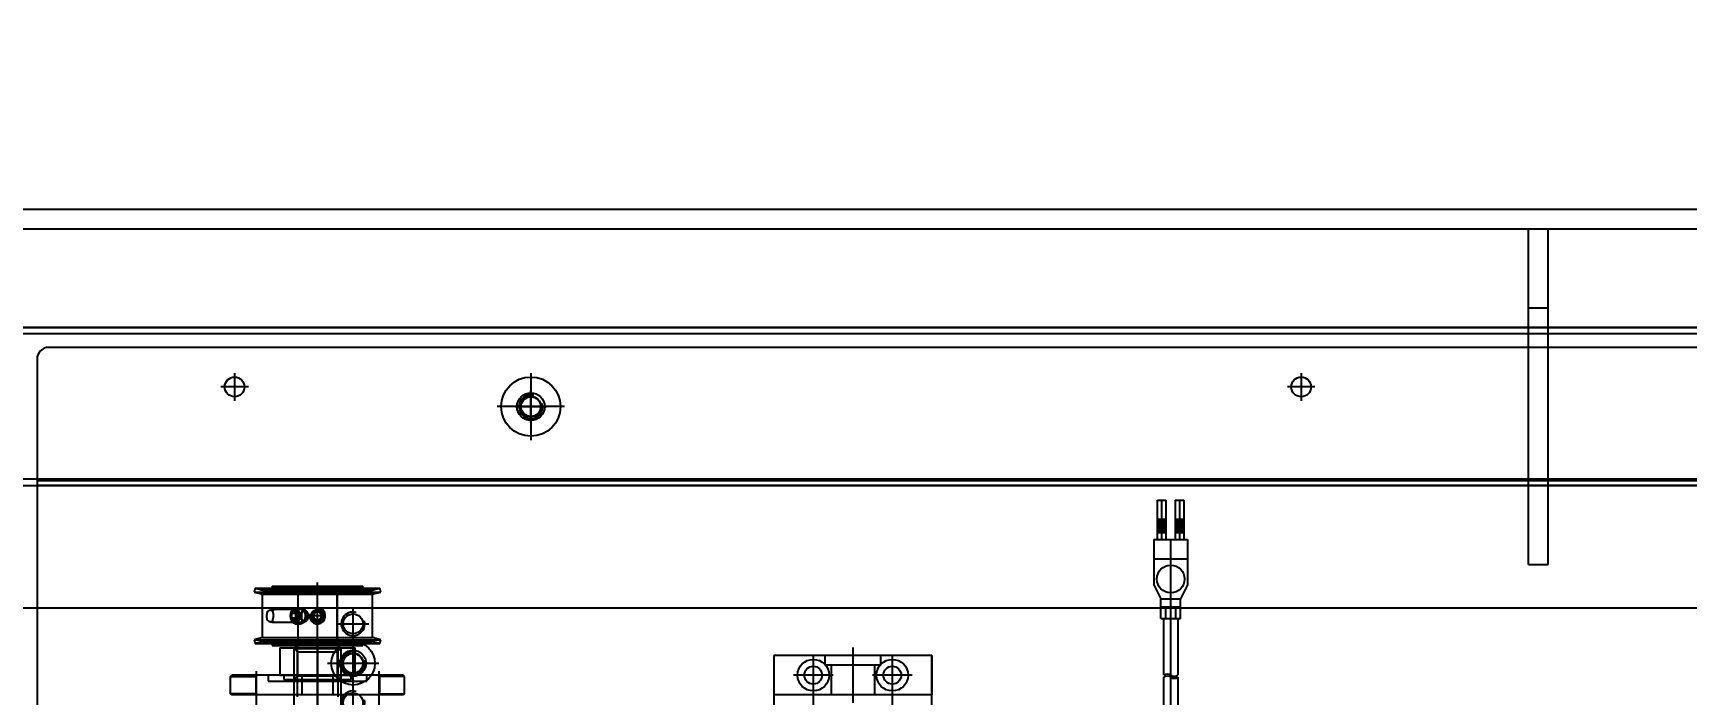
# Model space of a CAD drawing. Header units: inches. Extents: x 0 to 77285, y -118 to 40065.
# Drawn here: x 16241.6 to 16660.3, y 26152.5 to 26320.1 of the extents above; entities that cross this region are included whole.
import ezdxf

# ---------------------------------------------------------------- set-up
doc = ezdxf.new("R2010")
doc.units = ezdxf.units.IN
doc.header["$LTSCALE"] = 5
doc.header["$MEASUREMENT"] = 0
doc.layers.add('A', color=8, linetype='Continuous')
doc.styles.add('SCI', font='')
doc.styles.get('SCI').set_extended_font_data('Gulim')
doc.dimstyles.new('SCH', dxfattribs={"dimtxt": 2.5, "dimasz": 2, "dimexe": 1.25, "dimexo": 0.625, "dimtad": 1, "dimdec": 8, "dimtxsty": 'SCI', "dimcen": 2.5, "dimclrd": 4, "dimclre": 4, "dimclrt": 7, "dimadec": 8, "dimazin": 2, "dimtfac": 1, "dimtdec": 8, "dimtmove": 0, "dimatfit": 3, "dimfxl": 1, "dimarcsym": 0})

# ---------------------------------------------------------------- blocks, each defined once
blk = doc.blocks.new('A$Cc399747e')
at = {"ltscale": 3}
blk.add_line((969.8, 903.5), (969.8, 95.5), dxfattribs=at)
for p, q in [((1040.8, 39), (1040.8, 205)), ((753.8, 179.66), (753.8, 84.66)), ((752.06, 119.51), (752.06, 154.66)), ((755.56, 154.66), (755.56, 119.51)), ((963.8, 147.5), (963.8, 112.37)), ((969.8, 110.1), (969.8, 149.5)), ((975.8, 112.37), (975.8, 147.5)), ((814.3, 134), (814.3, 114)), ((824.3, 124), (824.3, 134)), ((844.3, 124), (844.3, 134)), ((854.3, 114), (854.3, 134)), ((954.24, 118), (954.24, 131)), ((960.8, 130), (960.8, 122)), ((985.35, 118), (985.35, 131)), ((834.3, 112), (834.3, 126)), ((814.3, 114), (814.3, 124)), ((814.3, 124), (854.3, 124)), ((824.3, 114), (824.3, 124)), ((828.8, 116.5), (828.8, 124)), ((839.8, 116.5), (839.8, 124)), ((844.3, 114), (844.3, 124)), ((854.3, 114), (854.3, 124)), ((948.1, 124), (947.8, 123.7)), ((954.14, 123.7), (947.8, 123.7)), ((947.8, 123.7), (947.8, 119.3)), ((948.1, 124), (991.5, 124)), ((954.67, 124), (954.14, 123.7)), ((954.14, 119.3), (954.14, 123.7)), ((960.8, 122.5), (960.8, 109.5)), ((963.8, 124), (963.8, 120.1)), ((964.66, 111.5), (964.66, 124.5)), ((965.8, 124), (965.8, 119)), ((973.8, 119), (973.8, 124)), ((974.93, 111.5), (974.93, 124.5)), ((975.8, 120.1), (975.8, 124)), ((984.93, 124), (985.45, 123.7)), ((985.45, 123.7), (991.8, 123.7)), ((985.45, 119.3), (985.45, 123.7)), ((991.5, 124), (991.8, 123.7)), ((991.8, 123.7), (991.8, 119.3)), ((752.06, 104.66), (752.06, 119.01)), ((755.56, 119.01), (755.56, 104.66)), ((819.3, 119), (829.3, 119)), ((839.3, 119), (849.3, 119)), ((947.8, 119.3), (954.14, 119.3)), ((947.8, 119.3), (948.1, 119)), ((948.1, 119), (991.5, 119)), ((954.14, 119.3), (954.67, 119)), ((982.3, 120.5), (957.3, 120.5)), ((957.3, 120.5), (957.3, 119)), ((960.3, 119.1), (967, 119.1)), ((960.3, 119.1), (960.3, 119)), ((960.3, 119), (960.3, 112.1)), ((960.8, 120), (960.8, 112)), ((978.3, 120.1), (961.3, 120.1)), ((961.3, 120.1), (961.3, 119.1)), ((962.15, 120.5), (962.15, 120.1)), ((963.8, 120.1), (964.74, 119.15)), ((974.85, 119.15), (964.74, 119.15)), ((964.74, 119.15), (964.74, 113.05)), ((967, 119.1), (967, 119)), ((972.59, 119.1), (967, 119.1)), ((972.59, 119.1), (979.3, 119.1)), ((972.59, 119), (972.59, 119.1)), ((974.85, 119.15), (975.8, 120.1)), ((974.85, 113.05), (974.85, 119.15)), ((977.45, 120.1), (977.45, 120.5)), ((978.3, 119.1), (978.3, 120.1)), ((979.3, 119), (979.3, 119.1)), ((979.3, 112.1), (979.3, 119)), ((982.3, 119), (982.3, 120.5)), ((985.45, 119.3), (984.93, 119)), ((991.8, 119.3), (985.45, 119.3)), ((991.8, 119.3), (991.5, 119)), ((814.3, 114), (854.3, 114)), ((814.3, 114), (854.3, 114)), ((827.3, 114), (827.3, 116.5)), ((827.3, 116.5), (841.3, 116.5)), ((841.3, 116.5), (841.3, 114)), ((967.3, 116), (954.3, 116)), ((964.8, 116), (956.8, 116)), ((964.74, 113.05), (963.8, 112.1)), ((974.85, 113.05), (964.74, 113.05)), ((975.8, 112.1), (974.85, 113.05)), ((954.06, 111.02), (953.8, 110.05)), ((985.8, 110.05), (953.8, 110.05)), ((953.8, 110.05), (955.85, 109.5)), ((954.06, 111.02), (955.98, 110.5)), ((985.54, 111.02), (954.06, 111.02)), ((983.74, 109.5), (955.85, 109.5)), ((955.85, 109.5), (955.85, 98.5)), ((983.61, 110.5), (955.98, 110.5)), ((981.3, 111.5), (958.3, 111.5)), ((958.3, 111.5), (958.3, 111.02)), ((958.3, 111.02), (958.3, 110.5)), ((979.3, 112.1), (960.3, 112.1)), ((960.8, 110), (960.8, 102)), ((963.8, 112.37), (964.66, 111.5)), ((963.8, 112.37), (975.8, 112.37)), ((964.66, 111.5), (974.93, 111.5)), ((964.8, 111.5), (964.8, 96.5)), ((964.8, 98), (964.8, 111.5)), ((969.8, 112.25), (969.8, 95.75)), ((974.8, 96.5), (974.8, 111.5)), ((974.8, 98), (974.8, 111.5)), ((974.93, 111.5), (975.8, 112.37)), ((981.3, 111.02), (981.3, 111.5)), ((981.3, 110.5), (981.3, 111.02)), ((983.61, 110.5), (985.54, 111.02)), ((983.74, 109.5), (985.8, 110.05)), ((983.74, 109.5), (983.74, 98.5)), ((985.8, 110.05), (985.54, 111.02)), ((964.8, 106), (956.8, 106)), ((968.43, 104.87), (968.3, 104.63)), ((968.6, 105.09), (968.43, 104.87)), ((968.65, 105.15), (968.6, 105.09)), ((968.71, 105.2), (968.65, 105.15)), ((968.8, 105.27), (968.71, 105.2)), ((968.85, 105.32), (968.8, 105.27)), ((969.8, 105.15), (968.8, 104.58)), ((968.89, 105.34), (968.85, 105.32)), ((968.89, 105.34), (968.95, 105.38)), ((968.95, 105.38), (969.02, 105.42)), ((969.02, 105.42), (969.1, 105.46)), ((969.1, 105.46), (969.2, 105.51)), ((969.2, 105.51), (969.29, 105.54)), ((969.29, 105.54), (969.4, 105.57)), ((969.4, 105.57), (969.44, 105.58)), ((969.44, 105.58), (969.49, 105.59)), ((969.49, 105.59), (969.51, 105.59)), ((969.65, 105.61), (969.51, 105.59)), ((969.8, 105.62), (969.65, 105.61)), ((969.95, 105.61), (969.8, 105.62)), ((970.8, 104.58), (969.8, 105.15)), ((970.09, 105.59), (969.95, 105.61)), ((970.09, 105.59), (970.14, 105.58)), ((970.14, 105.58), (970.19, 105.57)), ((970.19, 105.57), (970.2, 105.57)), ((970.2, 105.57), (970.31, 105.54)), ((970.31, 105.54), (970.42, 105.5)), ((970.42, 105.5), (970.51, 105.46)), ((970.51, 105.46), (970.59, 105.41)), ((970.59, 105.41), (970.65, 105.38)), ((970.65, 105.38), (970.71, 105.34)), ((970.74, 105.32), (970.71, 105.34)), ((970.79, 105.28), (970.74, 105.32)), ((970.87, 105.21), (970.79, 105.28)), ((970.94, 105.15), (970.87, 105.21)), ((971, 105.09), (970.94, 105.15)), ((971.13, 104.93), (971, 105.09)), ((971.26, 104.69), (971.13, 104.93)), ((971.36, 104.44), (971.26, 104.69)), ((972.23, 104.51), (972.31, 104.74)), ((972.31, 104.74), (972.42, 104.96)), ((972.42, 104.96), (972.56, 105.16)), ((972.56, 105.16), (972.71, 105.33)), ((972.71, 105.33), (972.79, 105.41)), ((972.79, 105.41), (972.87, 105.47)), ((972.87, 105.47), (972.95, 105.53)), ((973.33, 105.63), (972.9, 105.02)), ((972.95, 105.53), (973.04, 105.57)), ((973.04, 105.57), (973.18, 105.61)), ((973.18, 105.61), (973.26, 105.62)), ((980.91, 105.62), (973.26, 105.62)), ((973.26, 105.62), (973.32, 105.62)), ((973.26, 105.62), (973.26, 105.62)), ((973.32, 105.62), (973.43, 105.58)), ((973.43, 105.58), (973.53, 105.5)), ((973.53, 105.5), (973.6, 105.38)), ((973.6, 105.38), (973.67, 105.23)), ((973.67, 105.23), (973.71, 105.05)), ((973.71, 105.05), (973.74, 104.82)), ((973.74, 104.82), (973.75, 104.7)), ((973.75, 104.7), (973.76, 104.57)), ((975.49, 106), (973.91, 106)), ((974.06, 104.58), (974.56, 105.15)), ((974.56, 105.15), (975.86, 105.15)), ((974.56, 105.15), (975.06, 104.58)), ((975.36, 104.58), (975.86, 105.15)), ((975.86, 105.15), (976.36, 104.58)), ((976.31, 105.28), (976.06, 105.63)), ((980.76, 105.59), (980.74, 105.58)), ((980.74, 105.58), (980.74, 105.58)), ((980.75, 105.57), (980.79, 105.54)), ((980.76, 105.59), (980.84, 105.61)), ((980.79, 105.54), (980.85, 105.5)), ((980.84, 105.61), (980.91, 105.62)), ((980.85, 105.5), (980.93, 105.46)), ((980.91, 105.62), (980.91, 105.62)), ((980.91, 105.62), (980.98, 105.61)), ((980.93, 105.46), (981.02, 105.41)), ((980.98, 105.61), (981.06, 105.59)), ((981.02, 105.41), (981.11, 105.38)), ((981.02, 104.44), (981.07, 104.69)), ((981.1, 105.58), (981.06, 105.59)), ((981.06, 105.59), (981.06, 105.59)), ((981.07, 104.69), (981.15, 104.93)), ((981.15, 105.57), (981.1, 105.58)), ((981.11, 105.38), (981.21, 105.34)), ((981.29, 105.54), (981.15, 105.57)), ((981.15, 104.93), (981.23, 105.09)), ((981.25, 105.32), (981.21, 105.34)), ((981.23, 105.09), (981.26, 105.15)), ((981.28, 105.28), (981.25, 105.32)), ((981.26, 105.15), (981.28, 105.21)), ((981.28, 105.25), (981.28, 105.28)), ((981.28, 105.21), (981.28, 105.25)), ((981.44, 105.51), (981.29, 105.54)), ((981.61, 105.46), (981.44, 105.51)), ((981.78, 105.42), (981.61, 105.46)), ((981.95, 105.38), (981.78, 105.42)), ((982.11, 105.34), (981.95, 105.38)), ((982.11, 105.34), (982.2, 105.32)), ((982.2, 105.32), (982.28, 105.27)), ((982.28, 105.27), (982.36, 105.2)), ((982.36, 105.2), (982.4, 105.15)), ((982.4, 105.15), (982.43, 105.09)), ((982.43, 105.09), (982.5, 104.87)), ((982.5, 104.87), (982.55, 104.63)), ((405.8, 102), (1442.8, 102)), ((756.31, 104.66), (751.31, 104.66)), ((751.31, 104.66), (751.31, 99.66)), ((756.31, 101.66), (751.31, 101.66)), ((752.6, 101.66), (752.6, 104.66)), ((755.1, 101.66), (755.1, 104.66)), ((756.31, 104.66), (756.31, 99.66)), ((967.7, 104), (971.9, 104)), ((968.22, 104.37), (968.18, 104.1)), ((968.18, 104.1), (968.19, 103.83)), ((968.19, 103.83), (968.24, 103.56)), ((968.3, 104.63), (968.22, 104.37)), ((968.24, 103.56), (968.33, 103.31)), ((968.33, 103.31), (968.47, 103.07)), ((968.47, 103.07), (968.6, 102.91)), ((968.6, 102.91), (968.66, 102.85)), ((968.66, 102.85), (968.72, 102.79)), ((968.72, 102.79), (968.8, 102.72)), ((968.8, 103.42), (968.8, 104.58)), ((968.8, 103.42), (969.8, 102.85)), ((968.8, 102.72), (968.86, 102.68)), ((968.86, 102.68), (968.89, 102.66)), ((968.94, 102.62), (968.89, 102.66)), ((969, 102.59), (968.94, 102.62)), ((969.08, 102.54), (969, 102.59)), ((969.18, 102.5), (969.08, 102.54)), ((969.28, 102.46), (969.18, 102.5)), ((969.4, 102.43), (969.28, 102.46)), ((969.41, 102.43), (969.4, 102.43)), ((969.45, 102.42), (969.41, 102.43)), ((969.51, 102.41), (969.45, 102.42)), ((969.51, 102.41), (969.65, 102.39)), ((969.65, 102.39), (969.79, 102.38)), ((969.79, 102.38), (969.94, 102.39)), ((969.8, 102.85), (970.8, 103.42)), ((969.94, 102.39), (970.09, 102.41)), ((970.11, 102.41), (970.09, 102.41)), ((970.15, 102.42), (970.11, 102.41)), ((970.2, 102.43), (970.15, 102.42)), ((970.3, 102.46), (970.2, 102.43)), ((970.4, 102.49), (970.3, 102.46)), ((970.49, 102.54), (970.4, 102.49)), ((970.58, 102.58), (970.49, 102.54)), ((970.65, 102.62), (970.58, 102.58)), ((970.71, 102.66), (970.65, 102.62)), ((970.71, 102.66), (970.74, 102.68)), ((970.74, 102.68), (970.8, 102.73)), ((970.8, 103.42), (970.8, 104.58)), ((970.8, 102.73), (970.89, 102.8)), ((970.89, 102.8), (970.94, 102.85)), ((970.94, 102.85), (971, 102.91)), ((971, 102.91), (971.16, 103.13)), ((971.16, 103.13), (971.29, 103.37)), ((971.29, 103.37), (971.37, 103.63)), ((971.41, 104.17), (971.36, 104.44)), ((971.37, 103.63), (971.41, 103.9)), ((971.41, 103.9), (971.41, 104.17)), ((972.15, 104), (972.17, 104.26)), ((972.15, 103.93), (972.15, 104)), ((972.17, 103.79), (972.15, 103.93)), ((972.17, 104.26), (972.23, 104.51)), ((972.18, 103.7), (972.17, 103.79)), ((972.19, 103.65), (972.18, 103.7)), ((972.22, 103.51), (972.19, 103.65)), ((972.26, 103.39), (972.22, 103.51)), ((972.31, 103.26), (972.26, 103.39)), ((972.37, 103.14), (972.31, 103.26)), ((972.5, 102.92), (972.37, 103.14)), ((972.64, 102.74), (972.5, 102.92)), ((972.79, 102.59), (972.64, 102.74)), ((972.94, 102.48), (972.79, 102.59)), ((972.9, 102.98), (973.33, 102.37)), ((973.08, 102.41), (972.94, 102.48)), ((973.23, 102.38), (973.08, 102.41)), ((973.26, 102.38), (973.23, 102.38)), ((973.35, 102.39), (973.26, 102.38)), ((973.26, 102.38), (980.91, 102.38)), ((973.41, 102.41), (973.35, 102.39)), ((973.47, 102.45), (973.41, 102.41)), ((973.52, 102.49), (973.47, 102.45)), ((973.56, 102.55), (973.52, 102.49)), ((973.61, 102.62), (973.56, 102.55)), ((973.64, 102.69), (973.61, 102.62)), ((973.69, 102.87), (973.64, 102.69)), ((973.73, 103.07), (973.69, 102.87)), ((973.75, 103.29), (973.73, 103.07)), ((973.77, 103.52), (973.75, 103.29)), ((973.76, 104.57), (973.77, 104.44)), ((973.77, 104.44), (973.77, 104.3)), ((973.77, 104.3), (973.77, 104.03)), ((973.77, 104.03), (973.77, 103.9)), ((973.77, 103.9), (973.77, 103.76)), ((973.77, 103.76), (973.77, 103.52)), ((973.91, 102), (975.49, 102)), ((974.06, 103.42), (974.06, 104.58)), ((974.06, 104.58), (976.36, 104.58)), ((974.56, 102.85), (974.06, 103.42)), ((974.06, 103.42), (976.36, 103.42)), ((975.06, 103.42), (974.56, 102.85)), ((974.56, 102.85), (975.86, 102.85)), ((975.06, 104.58), (975.06, 103.42)), ((975.36, 103.42), (975.36, 104.58)), ((975.86, 102.85), (975.36, 103.42)), ((976.36, 103.42), (975.86, 102.85)), ((976.06, 102.37), (976.31, 102.72)), ((976.36, 103.42), (976.36, 104.58)), ((980.74, 102.42), (980.74, 102.42)), ((980.74, 102.42), (980.76, 102.41)), ((980.79, 102.46), (980.75, 102.43)), ((980.76, 102.41), (980.76, 102.41)), ((980.84, 102.39), (980.76, 102.41)), ((980.84, 102.49), (980.79, 102.46)), ((980.92, 102.54), (980.84, 102.49)), ((980.91, 102.38), (980.84, 102.39)), ((980.92, 102.38), (980.91, 102.38)), ((981, 102.58), (980.92, 102.54)), ((980.99, 102.39), (980.92, 102.38)), ((980.98, 103.9), (980.99, 104.17)), ((981.01, 103.63), (980.98, 103.9)), ((980.99, 104.17), (981.02, 104.44)), ((981.06, 102.41), (980.99, 102.39)), ((981.1, 102.62), (981, 102.58)), ((981.06, 103.37), (981.01, 103.63)), ((981.13, 103.13), (981.06, 103.37)), ((981.06, 102.41), (981.09, 102.42)), ((981.09, 102.42), (981.13, 102.43)), ((981.21, 102.66), (981.1, 102.62)), ((981.23, 102.91), (981.13, 103.13)), ((981.13, 102.43), (981.15, 102.43)), ((981.15, 102.43), (981.31, 102.46)), ((981.21, 102.66), (981.25, 102.68)), ((981.26, 102.85), (981.23, 102.91)), ((981.25, 102.68), (981.28, 102.73)), ((981.27, 102.8), (981.26, 102.85)), ((981.28, 102.75), (981.27, 102.8)), ((981.28, 102.73), (981.28, 102.75)), ((981.31, 102.46), (981.47, 102.5)), ((981.47, 102.5), (981.64, 102.54)), ((981.64, 102.54), (981.81, 102.59)), ((981.81, 102.59), (981.96, 102.62)), ((981.96, 102.62), (982.11, 102.66)), ((982.19, 102.68), (982.11, 102.66)), ((982.27, 102.72), (982.19, 102.68)), ((982.35, 102.79), (982.27, 102.72)), ((982.4, 102.85), (982.35, 102.79)), ((982.43, 102.91), (982.4, 102.85)), ((982.48, 103.07), (982.43, 102.91)), ((982.54, 103.31), (982.48, 103.07)), ((982.55, 103.34), (982.54, 103.31)), ((982.55, 104.63), (982.56, 104.57)), ((982.56, 103.43), (982.55, 103.34)), ((982.56, 104.57), (982.59, 104.37)), ((982.58, 103.56), (982.56, 103.43)), ((982.59, 103.7), (982.58, 103.56)), ((982.59, 104.37), (982.59, 104.31)), ((982.59, 104.31), (982.6, 104.1)), ((982.6, 103.83), (982.59, 103.7)), ((982.6, 104.1), (982.6, 103.83)), ((749.56, 96.16), (751.31, 99.66)), ((756.31, 99.66), (751.31, 99.66)), ((758.06, 96.16), (756.31, 99.66)), ((955.85, 98.5), (953.8, 97.95)), ((985.8, 97.95), (953.8, 97.95)), ((953.8, 97.95), (954.06, 96.98)), ((955.98, 97.5), (954.06, 96.98)), ((985.54, 96.98), (954.06, 96.98)), ((983.74, 98.5), (955.85, 98.5)), ((983.61, 97.5), (955.98, 97.5)), ((958.3, 97.5), (958.3, 96.98)), ((958.3, 96.98), (958.3, 96.5)), ((981.3, 96.5), (958.3, 96.5)), ((965.3, 97.5), (964.8, 98)), ((974.8, 98), (964.8, 98)), ((965.3, 97.5), (974.3, 97.5)), ((974.8, 98), (974.3, 97.5)), ((981.3, 96.98), (981.3, 97.5)), ((981.3, 96.5), (981.3, 96.98)), ((985.54, 96.98), (983.61, 97.5)), ((985.8, 97.95), (983.74, 98.5)), ((985.54, 96.98), (985.8, 97.95)), ((749.56, 84.66), (749.56, 96.16)), ((758.06, 84.66), (758.06, 96.16)), ((658.29, 91), (658.29, 71)), ((663.29, 91), (658.29, 91)), ((663.29, 91), (663.29, 71)), ((749.56, 89.66), (758.06, 89.66)), ((758.06, 84.66), (749.56, 84.66)), ((750.46, 74.66), (750.46, 84.66)), ((751.56, 74.66), (751.56, 84.66)), ((752.66, 74.66), (752.66, 84.66)), ((754.96, 84.66), (754.96, 74.66)), ((756.06, 84.66), (756.06, 74.66)), ((757.16, 84.66), (757.16, 74.66)), ((752.66, 82.86), (750.46, 82.86)), ((752.66, 82.46), (750.46, 82.46)), ((752.66, 81.96), (750.46, 81.96)), ((752.66, 81.46), (750.46, 81.46)), ((752.66, 80.96), (750.46, 80.96)), ((752.66, 80.46), (750.46, 80.46)), ((752.66, 79.96), (750.46, 79.96)), ((757.16, 82.86), (754.96, 82.86)), ((757.16, 82.46), (754.96, 82.46)), ((757.16, 81.96), (754.96, 81.96)), ((757.16, 81.46), (754.96, 81.46)), ((757.16, 80.96), (754.96, 80.96)), ((757.16, 80.46), (754.96, 80.46)), ((757.16, 79.96), (754.96, 79.96)), ((752.66, 79.46), (750.46, 79.46)), ((757.16, 79.46), (754.96, 79.46)), ((752.66, 74.66), (750.46, 74.66)), ((757.16, 74.66), (754.96, 74.66)), ((1573.29, 71), (258.29, 71)), ((258.29, 69.4), (1573.29, 69.4)), ((400.8, 71), (1040.8, 71)), ((400.8, 69.8), (1040.8, 69.8)), ((658.29, 71), (658.29, 69.4)), ((658.29, 69.4), (658.29, 6)), ((663.29, 71), (663.29, 69.4)), ((663.29, 69.4), (663.29, 6)), ((720.8, 42.5), (720.8, 49.5)), ((990.8, 42.5), (990.8, 49.5)), ((717.3, 46), (724.3, 46)), ((987.3, 46), (994.3, 46)), ((403.8, 36), (1037.8, 36)), ((258.29, 32.6), (1573.29, 32.6)), ((258.29, 31), (1573.29, 31)), ((663.29, 26), (658.29, 26)), ((663.29, 6), (658.29, 6))]:
    blk.add_line(p, q)
at = {"ltscale": 5}
for p, q in [((1611.29, 71), (220.29, 71)), ((1533.29, 71), (298.29, 71)), ((298.29, 69.4), (1533.29, 69.4)), ((915.79, 42.5), (915.79, 59.5)), ((915.79, 55), (915.79, 47)), ((907.29, 51), (924.29, 51)), ((919.79, 51), (911.79, 51)), ((1611.29, 31), (220.29, 31)), ((298.29, 32.6), (1533.29, 32.6)), ((298.29, 31), (1533.29, 31)), ((1611.29, 6), (220.29, 6)), ((1611.29, 1), (220.29, 1))]:
    blk.add_line(p, q, dxfattribs=at)
for centre, radius in [((960.8, 126), 2.5), ((824.3, 119), 4), ((844.3, 119), 4), ((960.8, 116), 5.5), ((824.3, 119), 2.25), ((844.3, 119), 2.25), ((960.8, 116), 3.3), ((960.8, 116), 2.58), ((960.8, 116), 2.5), ((960.8, 106), 2.5), ((969.8, 104), 1.25), ((969.8, 104), 1), ((753.81, 94.66), 3.5), ((915.79, 51), 3.5), ((720.8, 46), 2.5), ((990.8, 46), 2.5)]:
    blk.add_circle(centre, radius)
for radius in [7.5, 2.58, 2.5]:
    blk.add_circle((915.79, 51), radius, dxfattribs=at)
for centre, radius, start, end in [((960.8, 126), 3, 255, 195), ((752.93, 118.29), 1.5, 54.3142, 125.6852), ((752.93, 117.79), 1.5, 54.3142, 125.6852), ((754.68, 120.73), 1.5, 234.3153, 305.8403), ((754.68, 120.23), 1.5, 234.3153, 305.6844), ((960.8, 116), 3, 255, 195), ((960.8, 106), 3, 255, 195), ((969.8, 104), 2, 345, 285), ((969.8, 104), 1.57, 345, 285), ((1037.8, 39), 3, 270, 0)]:
    blk.add_arc(centre, radius, start, end)
blk.add_arc((915.79, 51), 3, 255, 195, dxfattribs=at)
for centre, major_axis in [((973.26, 104), (0, 1.25)), ((973.91, 104), (0, 2)), ((974.56, 104), (0, 1)), ((975.49, 104), (0, 2)), ((975.86, 104), (0, 1.57))]:
    blk.add_ellipse(centre, major_axis=major_axis, ratio=0.5)
blk = doc.blocks.new('*D366')
at = {"color": 4, "lineweight": -2, "transparency": 16777216}
for p, q in [((12554.65, 23925.55), (12554.65, 28076.14)), ((17979.65, 23925.05), (17979.65, 28076.14)), ((12714.65, 27976.14), (17819.65, 27976.14))]:
    blk.add_line(p, q, dxfattribs=at)
at = {"color": 4, "transparency": 16777216}
for points in [[(12714.65, 28002.81), (12714.65, 27949.48), (12554.65, 27976.14)], [(17819.65, 28002.81), (17819.65, 27949.48), (17979.65, 27976.14)]]:
    blk.add_solid(points, dxfattribs=at)
at = {"layer": 'Defpoints', "color": 0, "transparency": 16777216}
for p in [(17979.65, 27976.14), (12554.65, 23875.55), (17979.65, 23875.05)]:
    blk.add_point(p, dxfattribs=at)
at = {"color": 7, "transparency": 16777216, "insert": (15267.15, 28128.81), "char_height": 200, "attachment_point": 5, "style": 'SCI'}
blk.add_mtext('5425', dxfattribs=at)
blk = doc.blocks.new('*D367')
at = {"color": 4, "lineweight": -2, "transparency": 16777216}
for p, q in [((12554.65, 23925.55), (12554.65, 29140.68)), ((21064.65, 23433.05), (21064.65, 29140.68)), ((12714.65, 29040.68), (20904.65, 29040.68))]:
    blk.add_line(p, q, dxfattribs=at)
at = {"color": 4, "transparency": 16777216}
for points in [[(12714.65, 29067.34), (12714.65, 29014.01), (12554.65, 29040.68)], [(20904.65, 29067.34), (20904.65, 29014.01), (21064.65, 29040.68)]]:
    blk.add_solid(points, dxfattribs=at)
at = {"layer": 'Defpoints', "color": 0, "transparency": 16777216}
for p in [(21064.65, 29040.68), (12554.65, 23875.55), (21064.65, 23383.05)]:
    blk.add_point(p, dxfattribs=at)
at = {"color": 7, "transparency": 16777216, "insert": (16809.65, 29193.47), "char_height": 200, "attachment_point": 5, "style": 'SCI'}
blk.add_mtext('8510', dxfattribs=at)
blk = doc.blocks.new('*D374')
at = {"color": 4, "lineweight": -2, "transparency": 16777216}
for p, q in [((12554.65, 23925.55), (12554.65, 30215.88)), ((37924.65, 23433.05), (37924.65, 30215.88)), ((12714.65, 30115.88), (37764.65, 30115.88))]:
    blk.add_line(p, q, dxfattribs=at)
at = {"color": 4, "transparency": 16777216}
for points in [[(12714.65, 30142.54), (12714.65, 30089.21), (12554.65, 30115.88)], [(37764.65, 30142.54), (37764.65, 30089.21), (37924.65, 30115.88)]]:
    blk.add_solid(points, dxfattribs=at)
at = {"layer": 'Defpoints', "color": 0, "transparency": 16777216}
for p in [(37924.65, 30115.88), (12554.65, 23875.55), (37924.65, 23383.05)]:
    blk.add_point(p, dxfattribs=at)
at = {"color": 7, "transparency": 16777216, "insert": (25239.65, 30268.54), "char_height": 200, "attachment_point": 5, "style": 'SCI'}
blk.add_mtext('25370', dxfattribs=at)

msp = doc.modelspace()

# ---------------------------------------------------------------- block references
at = {"layer": 'A', "rotation": 180}
msp.add_blockref('A$Cc399747e', (17283.44187244, 26276.55060516), dxfattribs=at)

# ---------------------------------------------------------------- dimensions: what is measured, and where the dimension line sits
for base, p2, picture, middle in [((37924.649780898, 30115.8761734788), (37924.649780898, 23383.0504762948), '*D374', (25239.649780898, 30268.5392893244)), ((21064.649780898, 29040.6754827387), (21064.649780898, 23383.0504762948), '*D367', (16809.649780898, 29193.4717543765)), ((17979.649780898, 27976.1433020648), (17979.649780898, 23875.0504762948), '*D366', (15267.149780898, 28128.8064179103))]:
    dim = msp.add_linear_dim(base=base, p1=(12554.649780898, 23875.5504762968), p2=p2, dimstyle='SCH', override={"dimscale": 80})
    dim.commit()
    dim.dimension.update_dxf_attribs({"geometry": picture, "text_midpoint": middle})

doc.saveas('drawing.dxf')
